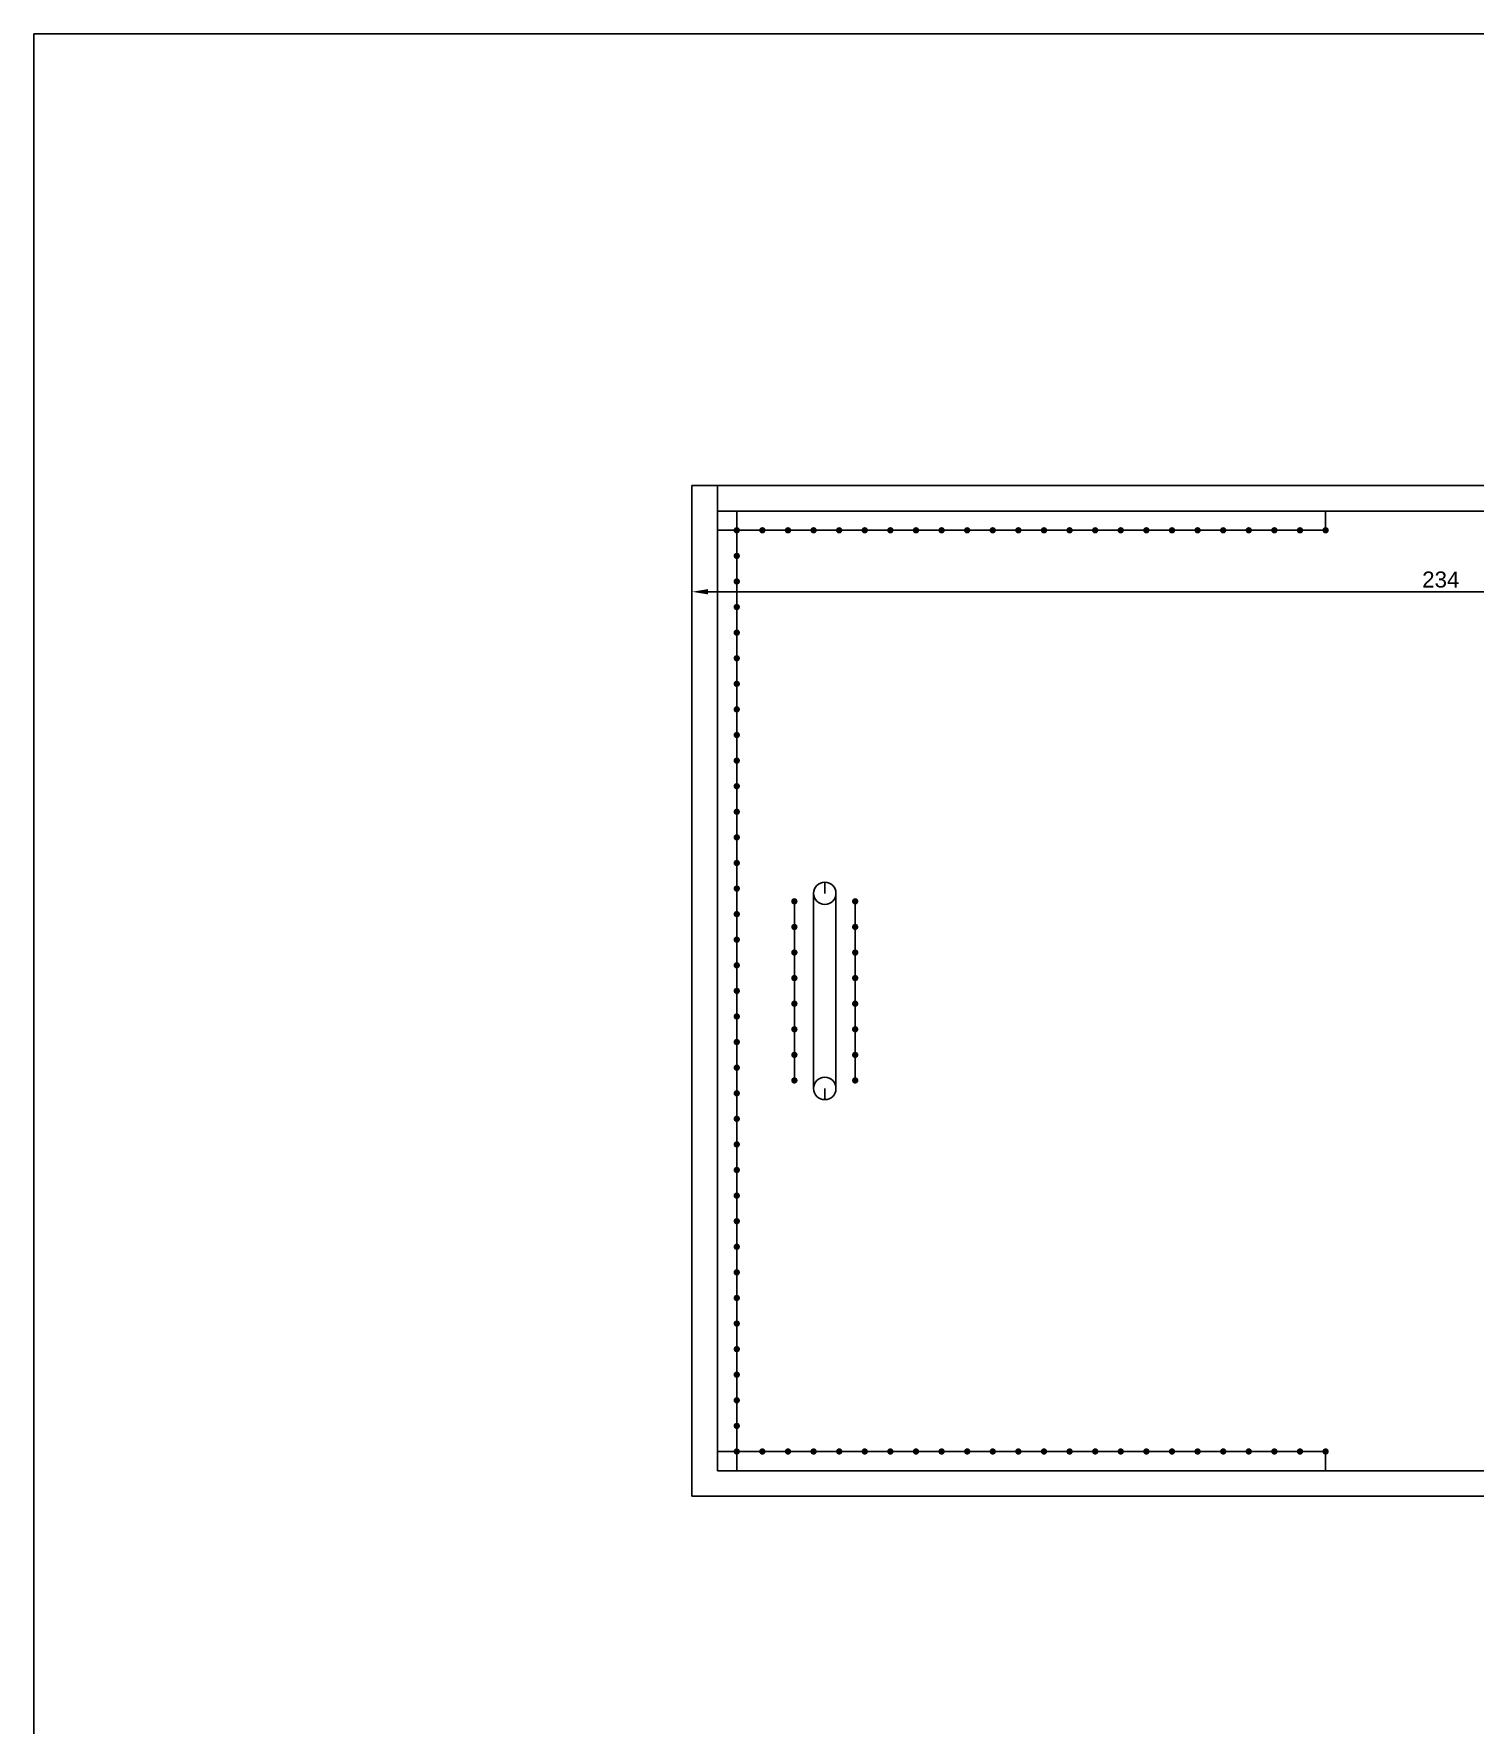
# Model space of a CAD drawing. Header units: millimetres. Extents: x 1335 to 6986, y 304 to 1543.
# Drawn here: x 5326.3 to 5551.5, y 1113.4 to 1377.8 of the extents above; entities that cross this region are included whole.
import ezdxf

# ---------------------------------------------------------------- set-up
doc = ezdxf.new("R2010")
doc.units = ezdxf.units.MM
doc.layers.add('Общий лист', color=7, linetype='Continuous')
doc.styles.get("Standard").update_dxf_attribs({"font": 'arial.ttf'})
doc.dimstyles.new('ISO-25', dxfattribs={"dimtxt": 2.5, "dimasz": 2.5, "dimexe": 1.25, "dimexo": 0.625, "dimtad": 1, "dimtxsty": 'Standard', "dimcen": 2.5, "dimadec": 0, "dimazin": 0, "dimtfac": 1, "dimtmove": 0, "dimatfit": 3, "dimfxl": 1, "dimarcsym": 0})

# ---------------------------------------------------------------- blocks, each defined once
blk = doc.blocks.new('*D103')
at = {"color": 0, "lineweight": -2, "transparency": 16777216}
for p, q in [((5429.15, 1306.58), (5429.15, 1289.35)), ((5663.15, 1306.58), (5663.15, 1289.35)), ((5431.65, 1290.6), (5660.65, 1290.6))]:
    blk.add_line(p, q, dxfattribs=at)
at = {"color": 0, "transparency": 16777216}
for points in [[(5431.65, 1291.02), (5431.65, 1290.19), (5429.15, 1290.6)], [(5660.65, 1291.02), (5660.65, 1290.19), (5663.15, 1290.6)]]:
    blk.add_solid(points, dxfattribs=at)
at = {"layer": 'Defpoints', "color": 0, "transparency": 16777216}
for p in [(5429.15, 1307.21), (5663.15, 1307.21), (5663.15, 1290.6)]:
    blk.add_point(p, dxfattribs=at)
at = {"color": 0, "transparency": 16777216, "insert": (5546.15, 1292.5), "char_height": 2.5, "attachment_point": 5}
blk.add_mtext('234', dxfattribs=at)

msp = doc.modelspace()

# ---------------------------------------------------------------- hatches: boundary and pattern name
h = msp.add_hatch(color=256)
h.dxf.hatch_style = 1
h.paths.add_polyline_path([(5436.649, 1300.209, 1), (5435.649, 1300.209, 1)])
h = msp.add_hatch(color=256)
h.dxf.hatch_style = 1
h.paths.add_polyline_path([(5435.649, 1300.209, -1), (5436.649, 1300.209, -1)])
h = msp.add_hatch(color=256)
h.dxf.hatch_style = 1
h.paths.add_polyline_path([(5440.649, 1300.209, 1), (5439.649, 1300.209, 1)])
h = msp.add_hatch(color=256)
h.dxf.hatch_style = 1
h.paths.add_polyline_path([(5439.649, 1300.209, -1), (5440.649, 1300.209, -1)])
h = msp.add_hatch(color=256)
h.dxf.hatch_style = 1
h.paths.add_polyline_path([(5444.649, 1300.209, 1), (5443.649, 1300.209, 1)])
h = msp.add_hatch(color=256)
h.dxf.hatch_style = 1
h.paths.add_polyline_path([(5443.649, 1300.209, -1), (5444.649, 1300.209, -1)])
h = msp.add_hatch(color=256)
h.dxf.hatch_style = 1
h.paths.add_polyline_path([(5448.649, 1300.209, 1), (5447.649, 1300.209, 1)])
h = msp.add_hatch(color=256)
h.dxf.hatch_style = 1
h.paths.add_polyline_path([(5447.649, 1300.209, -1), (5448.649, 1300.209, -1)])
h = msp.add_hatch(color=256)
h.dxf.hatch_style = 1
h.paths.add_polyline_path([(5452.649, 1300.209, 1), (5451.649, 1300.209, 1)])
h = msp.add_hatch(color=256)
h.dxf.hatch_style = 1
h.paths.add_polyline_path([(5451.649, 1300.209, -1), (5452.649, 1300.209, -1)])
h = msp.add_hatch(color=256)
h.dxf.hatch_style = 1
h.paths.add_polyline_path([(5456.649, 1300.209, 1), (5455.649, 1300.209, 1)])
h = msp.add_hatch(color=256)
h.dxf.hatch_style = 1
h.paths.add_polyline_path([(5455.649, 1300.209, -1), (5456.649, 1300.209, -1)])
h = msp.add_hatch(color=256)
h.dxf.hatch_style = 1
h.paths.add_polyline_path([(5460.649, 1300.209, 1), (5459.649, 1300.209, 1)])
h = msp.add_hatch(color=256)
h.dxf.hatch_style = 1
h.paths.add_polyline_path([(5459.649, 1300.209, -1), (5460.649, 1300.209, -1)])
h = msp.add_hatch(color=256)
h.dxf.hatch_style = 1
h.paths.add_polyline_path([(5464.649, 1300.209, 1), (5463.649, 1300.209, 1)])
h = msp.add_hatch(color=256)
h.dxf.hatch_style = 1
h.paths.add_polyline_path([(5463.649, 1300.209, -1), (5464.649, 1300.209, -1)])
h = msp.add_hatch(color=256)
h.dxf.hatch_style = 1
h.paths.add_polyline_path([(5468.649, 1300.209, 1), (5467.649, 1300.209, 1)])
h = msp.add_hatch(color=256)
h.dxf.hatch_style = 1
h.paths.add_polyline_path([(5467.649, 1300.209, -1), (5468.649, 1300.209, -1)])
h = msp.add_hatch(color=256)
h.dxf.hatch_style = 1
h.paths.add_polyline_path([(5472.649, 1300.209, 1), (5471.649, 1300.209, 1)])
h = msp.add_hatch(color=256)
h.dxf.hatch_style = 1
h.paths.add_polyline_path([(5471.649, 1300.209, -1), (5472.649, 1300.209, -1)])
h = msp.add_hatch(color=256)
h.dxf.hatch_style = 1
h.paths.add_polyline_path([(5476.649, 1300.209, 1), (5475.649, 1300.209, 1)])
h = msp.add_hatch(color=256)
h.dxf.hatch_style = 1
h.paths.add_polyline_path([(5475.649, 1300.209, -1), (5476.649, 1300.209, -1)])
h = msp.add_hatch(color=256)
h.dxf.hatch_style = 1
h.paths.add_polyline_path([(5480.649, 1300.209, 1), (5479.649, 1300.209, 1)])
h = msp.add_hatch(color=256)
h.dxf.hatch_style = 1
h.paths.add_polyline_path([(5479.649, 1300.209, -1), (5480.649, 1300.209, -1)])
h = msp.add_hatch(color=256)
h.dxf.hatch_style = 1
h.paths.add_polyline_path([(5484.649, 1300.209, 1), (5483.649, 1300.209, 1)])
h = msp.add_hatch(color=256)
h.dxf.hatch_style = 1
h.paths.add_polyline_path([(5483.649, 1300.209, -1), (5484.649, 1300.209, -1)])
h = msp.add_hatch(color=256)
h.dxf.hatch_style = 1
h.paths.add_polyline_path([(5488.649, 1300.209, 1), (5487.649, 1300.209, 1)])
h = msp.add_hatch(color=256)
h.dxf.hatch_style = 1
h.paths.add_polyline_path([(5487.649, 1300.209, -1), (5488.649, 1300.209, -1)])
h = msp.add_hatch(color=256)
h.dxf.hatch_style = 1
h.paths.add_polyline_path([(5492.649, 1300.209, 1), (5491.649, 1300.209, 1)])
h = msp.add_hatch(color=256)
h.dxf.hatch_style = 1
h.paths.add_polyline_path([(5491.649, 1300.209, -1), (5492.649, 1300.209, -1)])
h = msp.add_hatch(color=256)
h.dxf.hatch_style = 1
h.paths.add_polyline_path([(5496.649, 1300.209, 1), (5495.649, 1300.209, 1)])
h = msp.add_hatch(color=256)
h.dxf.hatch_style = 1
h.paths.add_polyline_path([(5495.649, 1300.209, -1), (5496.649, 1300.209, -1)])
h = msp.add_hatch(color=256)
h.dxf.hatch_style = 1
h.paths.add_polyline_path([(5500.649, 1300.209, 1), (5499.649, 1300.209, 1)])
h = msp.add_hatch(color=256)
h.dxf.hatch_style = 1
h.paths.add_polyline_path([(5499.649, 1300.209, -1), (5500.649, 1300.209, -1)])
h = msp.add_hatch(color=256)
h.dxf.hatch_style = 1
h.paths.add_polyline_path([(5504.649, 1300.209, 1), (5503.649, 1300.209, 1)])
h = msp.add_hatch(color=256)
h.dxf.hatch_style = 1
h.paths.add_polyline_path([(5503.649, 1300.209, -1), (5504.649, 1300.209, -1)])
h = msp.add_hatch(color=256)
h.dxf.hatch_style = 1
h.paths.add_polyline_path([(5508.649, 1300.209, 1), (5507.649, 1300.209, 1)])
h = msp.add_hatch(color=256)
h.dxf.hatch_style = 1
h.paths.add_polyline_path([(5507.649, 1300.209, -1), (5508.649, 1300.209, -1)])
h = msp.add_hatch(color=256)
h.dxf.hatch_style = 1
h.paths.add_polyline_path([(5512.649, 1300.209, 1), (5511.649, 1300.209, 1)])
h = msp.add_hatch(color=256)
h.dxf.hatch_style = 1
h.paths.add_polyline_path([(5511.649, 1300.209, -1), (5512.649, 1300.209, -1)])
h = msp.add_hatch(color=256)
h.dxf.hatch_style = 1
h.paths.add_polyline_path([(5516.649, 1300.209, 1), (5515.649, 1300.209, 1)])
h = msp.add_hatch(color=256)
h.dxf.hatch_style = 1
h.paths.add_polyline_path([(5520.649, 1300.209, 1), (5519.649, 1300.209, 1)])
h = msp.add_hatch(color=256)
h.dxf.hatch_style = 1
h.paths.add_polyline_path([(5524.649, 1300.209, 1), (5523.649, 1300.209, 1)])
h = msp.add_hatch(color=256)
h.dxf.hatch_style = 1
h.paths.add_polyline_path([(5528.649, 1300.209, 1), (5527.649, 1300.209, 1)])
h = msp.add_hatch(color=256)
h.dxf.hatch_style = 1
h.paths.add_polyline_path([(5436.649, 1296.209, 1), (5435.649, 1296.209, 1)])
h = msp.add_hatch(color=256)
h.dxf.hatch_style = 1
h.paths.add_polyline_path([(5435.649, 1296.209, -1), (5436.649, 1296.209, -1)])
h = msp.add_hatch(color=256)
h.dxf.hatch_style = 1
h.paths.add_polyline_path([(5436.649, 1292.209, 1), (5435.649, 1292.209, 1)])
h = msp.add_hatch(color=256)
h.dxf.hatch_style = 1
h.paths.add_polyline_path([(5435.649, 1292.209, -1), (5436.649, 1292.209, -1)])
h = msp.add_hatch(color=256)
h.dxf.hatch_style = 1
h.paths.add_polyline_path([(5436.649, 1288.209, 1), (5435.649, 1288.209, 1)])
h = msp.add_hatch(color=256)
h.dxf.hatch_style = 1
h.paths.add_polyline_path([(5435.649, 1288.209, -1), (5436.649, 1288.209, -1)])
h = msp.add_hatch(color=256)
h.dxf.hatch_style = 1
h.paths.add_polyline_path([(5436.649, 1284.209, 1), (5435.649, 1284.209, 1)])
h = msp.add_hatch(color=256)
h.dxf.hatch_style = 1
h.paths.add_polyline_path([(5435.649, 1284.209, -1), (5436.649, 1284.209, -1)])
h = msp.add_hatch(color=256)
h.dxf.hatch_style = 1
h.paths.add_polyline_path([(5436.649, 1280.209, 1), (5435.649, 1280.209, 1)])
h = msp.add_hatch(color=256)
h.dxf.hatch_style = 1
h.paths.add_polyline_path([(5435.649, 1280.209, -1), (5436.649, 1280.209, -1)])
h = msp.add_hatch(color=256)
h.dxf.hatch_style = 1
h.paths.add_polyline_path([(5436.649, 1276.209, 1), (5435.649, 1276.209, 1)])
h = msp.add_hatch(color=256)
h.dxf.hatch_style = 1
h.paths.add_polyline_path([(5435.649, 1276.209, -1), (5436.649, 1276.209, -1)])
h = msp.add_hatch(color=256)
h.dxf.hatch_style = 1
h.paths.add_polyline_path([(5436.649, 1272.209, 1), (5435.649, 1272.209, 1)])
h = msp.add_hatch(color=256)
h.dxf.hatch_style = 1
h.paths.add_polyline_path([(5435.649, 1272.209, -1), (5436.649, 1272.209, -1)])
h = msp.add_hatch(color=256)
h.dxf.hatch_style = 1
h.paths.add_polyline_path([(5436.649, 1268.209, 1), (5435.649, 1268.209, 1)])
h = msp.add_hatch(color=256)
h.dxf.hatch_style = 1
h.paths.add_polyline_path([(5435.649, 1268.209, -1), (5436.649, 1268.209, -1)])
h = msp.add_hatch(color=256)
h.dxf.hatch_style = 1
h.paths.add_polyline_path([(5436.649, 1264.209, 1), (5435.649, 1264.209, 1)])
h = msp.add_hatch(color=256)
h.dxf.hatch_style = 1
h.paths.add_polyline_path([(5435.649, 1264.209, -1), (5436.649, 1264.209, -1)])
h = msp.add_hatch(color=256)
h.dxf.hatch_style = 1
h.paths.add_polyline_path([(5436.649, 1260.209, 1), (5435.649, 1260.209, 1)])
h = msp.add_hatch(color=256)
h.dxf.hatch_style = 1
h.paths.add_polyline_path([(5435.649, 1260.209, -1), (5436.649, 1260.209, -1)])
h = msp.add_hatch(color=256)
h.dxf.hatch_style = 1
h.paths.add_polyline_path([(5436.649, 1256.209, 1), (5435.649, 1256.209, 1)])
h = msp.add_hatch(color=256)
h.dxf.hatch_style = 1
h.paths.add_polyline_path([(5435.649, 1256.209, -1), (5436.649, 1256.209, -1)])
h = msp.add_hatch(color=256)
h.dxf.hatch_style = 1
h.paths.add_polyline_path([(5436.649, 1252.209, 1), (5435.649, 1252.209, 1)])
h = msp.add_hatch(color=256)
h.dxf.hatch_style = 1
h.paths.add_polyline_path([(5435.649, 1252.209, -1), (5436.649, 1252.209, -1)])
h = msp.add_hatch(color=256)
h.dxf.hatch_style = 1
h.paths.add_polyline_path([(5436.649, 1248.209, 1), (5435.649, 1248.209, 1)])
h = msp.add_hatch(color=256)
h.dxf.hatch_style = 1
h.paths.add_polyline_path([(5435.649, 1248.209, -1), (5436.649, 1248.209, -1)])
h = msp.add_hatch(color=256)
h.dxf.hatch_style = 1
h.paths.add_polyline_path([(5436.649, 1244.209, 1), (5435.649, 1244.209, 1)])
h = msp.add_hatch(color=256)
h.dxf.hatch_style = 1
h.paths.add_polyline_path([(5435.649, 1244.209, -1), (5436.649, 1244.209, -1)])
h = msp.add_hatch(color=256)
h.dxf.hatch_style = 1
h.paths.add_polyline_path([(5444.649, 1242.209, -1), (5445.649, 1242.209, -1)])
h = msp.add_hatch(color=256)
h.dxf.hatch_style = 1
h.paths.add_polyline_path([(5444.649, 1242.209, -1), (5445.649, 1242.209, -1)])
h = msp.add_hatch(color=256)
h.dxf.hatch_style = 1
h.paths.add_polyline_path([(5454.149, 1242.209, -1), (5455.149, 1242.209, -1)])
h = msp.add_hatch(color=256)
h.dxf.hatch_style = 1
h.paths.add_polyline_path([(5436.649, 1240.209, 1), (5435.649, 1240.209, 1)])
h = msp.add_hatch(color=256)
h.dxf.hatch_style = 1
h.paths.add_polyline_path([(5435.649, 1240.209, -1), (5436.649, 1240.209, -1)])
h = msp.add_hatch(color=256)
h.dxf.hatch_style = 1
h.paths.add_polyline_path([(5444.649, 1238.209, -1), (5445.649, 1238.209, -1)])
h = msp.add_hatch(color=256)
h.dxf.hatch_style = 1
h.paths.add_polyline_path([(5454.149, 1238.209, -1), (5455.149, 1238.209, -1)])
h = msp.add_hatch(color=256)
h.dxf.hatch_style = 1
h.paths.add_polyline_path([(5436.649, 1236.209, 1), (5435.649, 1236.209, 1)])
h = msp.add_hatch(color=256)
h.dxf.hatch_style = 1
h.paths.add_polyline_path([(5435.649, 1236.209, -1), (5436.649, 1236.209, -1)])
h = msp.add_hatch(color=256)
h.dxf.hatch_style = 1
h.paths.add_polyline_path([(5436.649, 1232.209, 1), (5435.649, 1232.209, 1)])
h = msp.add_hatch(color=256)
h.dxf.hatch_style = 1
h.paths.add_polyline_path([(5435.649, 1232.209, -1), (5436.649, 1232.209, -1)])
h = msp.add_hatch(color=256)
h.dxf.hatch_style = 1
h.paths.add_polyline_path([(5444.649, 1234.209, -1), (5445.649, 1234.209, -1)])
h = msp.add_hatch(color=256)
h.dxf.hatch_style = 1
h.paths.add_polyline_path([(5454.149, 1234.209, -1), (5455.149, 1234.209, -1)])
h = msp.add_hatch(color=256)
h.dxf.hatch_style = 1
h.paths.add_polyline_path([(5444.649, 1230.209, -1), (5445.649, 1230.209, -1)])
h = msp.add_hatch(color=256)
h.dxf.hatch_style = 1
h.paths.add_polyline_path([(5454.149, 1230.209, -1), (5455.149, 1230.209, -1)])
h = msp.add_hatch(color=256)
h.dxf.hatch_style = 1
h.paths.add_polyline_path([(5436.649, 1228.209, 1), (5435.649, 1228.209, 1)])
h = msp.add_hatch(color=256)
h.dxf.hatch_style = 1
h.paths.add_polyline_path([(5435.649, 1228.209, -1), (5436.649, 1228.209, -1)])
h = msp.add_hatch(color=256)
h.dxf.hatch_style = 1
h.paths.add_polyline_path([(5436.649, 1224.209, 1), (5435.649, 1224.209, 1)])
h = msp.add_hatch(color=256)
h.dxf.hatch_style = 1
h.paths.add_polyline_path([(5435.649, 1224.209, -1), (5436.649, 1224.209, -1)])
h = msp.add_hatch(color=256)
h.dxf.hatch_style = 1
h.paths.add_polyline_path([(5444.649, 1226.209, -1), (5445.649, 1226.209, -1)])
h = msp.add_hatch(color=256)
h.dxf.hatch_style = 1
h.paths.add_polyline_path([(5454.149, 1226.209, -1), (5455.149, 1226.209, -1)])
h = msp.add_hatch(color=256)
h.dxf.hatch_style = 1
h.paths.add_polyline_path([(5444.649, 1222.209, -1), (5445.649, 1222.209, -1)])
h = msp.add_hatch(color=256)
h.dxf.hatch_style = 1
h.paths.add_polyline_path([(5454.149, 1222.209, -1), (5455.149, 1222.209, -1)])
h = msp.add_hatch(color=256)
h.dxf.hatch_style = 1
h.paths.add_polyline_path([(5436.649, 1220.209, 1), (5435.649, 1220.209, 1)])
h = msp.add_hatch(color=256)
h.dxf.hatch_style = 1
h.paths.add_polyline_path([(5435.649, 1220.209, -1), (5436.649, 1220.209, -1)])
h = msp.add_hatch(color=256)
h.dxf.hatch_style = 1
h.paths.add_polyline_path([(5436.649, 1216.209, 1), (5435.649, 1216.209, 1)])
h = msp.add_hatch(color=256)
h.dxf.hatch_style = 1
h.paths.add_polyline_path([(5435.649, 1216.209, -1), (5436.649, 1216.209, -1)])
h = msp.add_hatch(color=256)
h.dxf.hatch_style = 1
h.paths.add_polyline_path([(5444.649, 1218.209, -1), (5445.649, 1218.209, -1)])
h = msp.add_hatch(color=256)
h.dxf.hatch_style = 1
h.paths.add_polyline_path([(5454.149, 1218.209, -1), (5455.149, 1218.209, -1)])
h = msp.add_hatch(color=256)
h.dxf.hatch_style = 1
h.paths.add_polyline_path([(5444.649, 1214.209, -1), (5445.649, 1214.209, -1)])
h = msp.add_hatch(color=256)
h.dxf.hatch_style = 1
h.paths.add_polyline_path([(5454.149, 1214.209, -1), (5455.149, 1214.209, -1)])
h = msp.add_hatch(color=256)
h.dxf.hatch_style = 1
h.paths.add_polyline_path([(5436.649, 1212.209, 1), (5435.649, 1212.209, 1)])
h = msp.add_hatch(color=256)
h.dxf.hatch_style = 1
h.paths.add_polyline_path([(5435.649, 1212.209, -1), (5436.649, 1212.209, -1)])
h = msp.add_hatch(color=256)
h.dxf.hatch_style = 1
h.paths.add_polyline_path([(5436.649, 1208.209, 1), (5435.649, 1208.209, 1)])
h = msp.add_hatch(color=256)
h.dxf.hatch_style = 1
h.paths.add_polyline_path([(5435.649, 1208.209, -1), (5436.649, 1208.209, -1)])
h = msp.add_hatch(color=256)
h.dxf.hatch_style = 1
h.paths.add_polyline_path([(5436.649, 1204.209, 1), (5435.649, 1204.209, 1)])
h = msp.add_hatch(color=256)
h.dxf.hatch_style = 1
h.paths.add_polyline_path([(5435.649, 1204.209, -1), (5436.649, 1204.209, -1)])
h = msp.add_hatch(color=256)
h.dxf.hatch_style = 1
h.paths.add_polyline_path([(5436.649, 1200.209, 1), (5435.649, 1200.209, 1)])
h = msp.add_hatch(color=256)
h.dxf.hatch_style = 1
h.paths.add_polyline_path([(5435.649, 1200.209, -1), (5436.649, 1200.209, -1)])
h = msp.add_hatch(color=256)
h.dxf.hatch_style = 1
h.paths.add_polyline_path([(5436.649, 1196.209, 1), (5435.649, 1196.209, 1)])
h = msp.add_hatch(color=256)
h.dxf.hatch_style = 1
h.paths.add_polyline_path([(5435.649, 1196.209, -1), (5436.649, 1196.209, -1)])
h = msp.add_hatch(color=256)
h.dxf.hatch_style = 1
h.paths.add_polyline_path([(5436.649, 1192.209, 1), (5435.649, 1192.209, 1)])
h = msp.add_hatch(color=256)
h.dxf.hatch_style = 1
h.paths.add_polyline_path([(5435.649, 1192.209, -1), (5436.649, 1192.209, -1)])
h = msp.add_hatch(color=256)
h.dxf.hatch_style = 1
h.paths.add_polyline_path([(5436.649, 1188.209, 1), (5435.649, 1188.209, 1)])
h = msp.add_hatch(color=256)
h.dxf.hatch_style = 1
h.paths.add_polyline_path([(5435.649, 1188.209, -1), (5436.649, 1188.209, -1)])
h = msp.add_hatch(color=256)
h.dxf.hatch_style = 1
h.paths.add_polyline_path([(5436.649, 1184.209, 1), (5435.649, 1184.209, 1)])
h = msp.add_hatch(color=256)
h.dxf.hatch_style = 1
h.paths.add_polyline_path([(5435.649, 1184.209, -1), (5436.649, 1184.209, -1)])
h = msp.add_hatch(color=256)
h.dxf.hatch_style = 1
h.paths.add_polyline_path([(5436.649, 1180.209, 1), (5435.649, 1180.209, 1)])
h = msp.add_hatch(color=256)
h.dxf.hatch_style = 1
h.paths.add_polyline_path([(5435.649, 1180.209, -1), (5436.649, 1180.209, -1)])
h = msp.add_hatch(color=256)
h.dxf.hatch_style = 1
h.paths.add_polyline_path([(5436.649, 1176.209, 1), (5435.649, 1176.209, 1)])
h = msp.add_hatch(color=256)
h.dxf.hatch_style = 1
h.paths.add_polyline_path([(5435.649, 1176.209, -1), (5436.649, 1176.209, -1)])
h = msp.add_hatch(color=256)
h.dxf.hatch_style = 1
h.paths.add_polyline_path([(5436.649, 1172.209, 1), (5435.649, 1172.209, 1)])
h = msp.add_hatch(color=256)
h.dxf.hatch_style = 1
h.paths.add_polyline_path([(5435.649, 1172.209, -1), (5436.649, 1172.209, -1)])
h = msp.add_hatch(color=256)
h.dxf.hatch_style = 1
h.paths.add_polyline_path([(5436.649, 1168.209, 1), (5435.649, 1168.209, 1)])
h = msp.add_hatch(color=256)
h.dxf.hatch_style = 1
h.paths.add_polyline_path([(5435.649, 1168.209, -1), (5436.649, 1168.209, -1)])
h = msp.add_hatch(color=256)
h.dxf.hatch_style = 1
h.paths.add_polyline_path([(5436.649, 1164.209, 1), (5435.649, 1164.209, 1)])
h = msp.add_hatch(color=256)
h.dxf.hatch_style = 1
h.paths.add_polyline_path([(5435.649, 1164.209, -1), (5436.649, 1164.209, -1)])
h = msp.add_hatch(color=256)
h.dxf.hatch_style = 1
h.paths.add_polyline_path([(5436.649, 1160.209, 1), (5435.649, 1160.209, 1)])
h = msp.add_hatch(color=256)
h.dxf.hatch_style = 1
h.paths.add_polyline_path([(5435.649, 1160.209, -1), (5436.649, 1160.209, -1)])
h = msp.add_hatch(color=256)
h.dxf.hatch_style = 1
h.paths.add_polyline_path([(5436.649, 1156.209, 1), (5435.649, 1156.209, 1)])
h = msp.add_hatch(color=256)
h.dxf.hatch_style = 1
h.paths.add_polyline_path([(5435.649, 1156.209, -1), (5436.649, 1156.209, -1)])
h = msp.add_hatch(color=256)
h.dxf.hatch_style = 1
h.paths.add_polyline_path([(5440.649, 1156.209, 1), (5439.649, 1156.209, 1)])
h = msp.add_hatch(color=256)
h.dxf.hatch_style = 1
h.paths.add_polyline_path([(5439.649, 1156.209, -1), (5440.649, 1156.209, -1)])
h = msp.add_hatch(color=256)
h.dxf.hatch_style = 1
h.paths.add_polyline_path([(5444.649, 1156.209, 1), (5443.649, 1156.209, 1)])
h = msp.add_hatch(color=256)
h.dxf.hatch_style = 1
h.paths.add_polyline_path([(5443.649, 1156.209, -1), (5444.649, 1156.209, -1)])
h = msp.add_hatch(color=256)
h.dxf.hatch_style = 1
h.paths.add_polyline_path([(5448.649, 1156.209, 1), (5447.649, 1156.209, 1)])
h = msp.add_hatch(color=256)
h.dxf.hatch_style = 1
h.paths.add_polyline_path([(5447.649, 1156.209, -1), (5448.649, 1156.209, -1)])
h = msp.add_hatch(color=256)
h.dxf.hatch_style = 1
h.paths.add_polyline_path([(5452.649, 1156.209, 1), (5451.649, 1156.209, 1)])
h = msp.add_hatch(color=256)
h.dxf.hatch_style = 1
h.paths.add_polyline_path([(5451.649, 1156.209, -1), (5452.649, 1156.209, -1)])
h = msp.add_hatch(color=256)
h.dxf.hatch_style = 1
h.paths.add_polyline_path([(5456.649, 1156.209, 1), (5455.649, 1156.209, 1)])
h = msp.add_hatch(color=256)
h.dxf.hatch_style = 1
h.paths.add_polyline_path([(5455.649, 1156.209, -1), (5456.649, 1156.209, -1)])
h = msp.add_hatch(color=256)
h.dxf.hatch_style = 1
h.paths.add_polyline_path([(5460.649, 1156.209, 1), (5459.649, 1156.209, 1)])
h = msp.add_hatch(color=256)
h.dxf.hatch_style = 1
h.paths.add_polyline_path([(5459.649, 1156.209, -1), (5460.649, 1156.209, -1)])
h = msp.add_hatch(color=256)
h.dxf.hatch_style = 1
h.paths.add_polyline_path([(5464.649, 1156.209, 1), (5463.649, 1156.209, 1)])
h = msp.add_hatch(color=256)
h.dxf.hatch_style = 1
h.paths.add_polyline_path([(5463.649, 1156.209, -1), (5464.649, 1156.209, -1)])
h = msp.add_hatch(color=256)
h.dxf.hatch_style = 1
h.paths.add_polyline_path([(5468.649, 1156.209, 1), (5467.649, 1156.209, 1)])
h = msp.add_hatch(color=256)
h.dxf.hatch_style = 1
h.paths.add_polyline_path([(5467.649, 1156.209, -1), (5468.649, 1156.209, -1)])
h = msp.add_hatch(color=256)
h.dxf.hatch_style = 1
h.paths.add_polyline_path([(5472.649, 1156.209, 1), (5471.649, 1156.209, 1)])
h = msp.add_hatch(color=256)
h.dxf.hatch_style = 1
h.paths.add_polyline_path([(5471.649, 1156.209, -1), (5472.649, 1156.209, -1)])
h = msp.add_hatch(color=256)
h.dxf.hatch_style = 1
h.paths.add_polyline_path([(5476.649, 1156.209, 1), (5475.649, 1156.209, 1)])
h = msp.add_hatch(color=256)
h.dxf.hatch_style = 1
h.paths.add_polyline_path([(5475.649, 1156.209, -1), (5476.649, 1156.209, -1)])
h = msp.add_hatch(color=256)
h.dxf.hatch_style = 1
h.paths.add_polyline_path([(5480.649, 1156.209, 1), (5479.649, 1156.209, 1)])
h = msp.add_hatch(color=256)
h.dxf.hatch_style = 1
h.paths.add_polyline_path([(5479.649, 1156.209, -1), (5480.649, 1156.209, -1)])
h = msp.add_hatch(color=256)
h.dxf.hatch_style = 1
h.paths.add_polyline_path([(5484.649, 1156.209, 1), (5483.649, 1156.209, 1)])
h = msp.add_hatch(color=256)
h.dxf.hatch_style = 1
h.paths.add_polyline_path([(5483.649, 1156.209, -1), (5484.649, 1156.209, -1)])
h = msp.add_hatch(color=256)
h.dxf.hatch_style = 1
h.paths.add_polyline_path([(5488.649, 1156.209, 1), (5487.649, 1156.209, 1)])
h = msp.add_hatch(color=256)
h.dxf.hatch_style = 1
h.paths.add_polyline_path([(5487.649, 1156.209, -1), (5488.649, 1156.209, -1)])
h = msp.add_hatch(color=256)
h.dxf.hatch_style = 1
h.paths.add_polyline_path([(5492.649, 1156.209, 1), (5491.649, 1156.209, 1)])
h = msp.add_hatch(color=256)
h.dxf.hatch_style = 1
h.paths.add_polyline_path([(5491.649, 1156.209, -1), (5492.649, 1156.209, -1)])
h = msp.add_hatch(color=256)
h.dxf.hatch_style = 1
h.paths.add_polyline_path([(5496.649, 1156.209, 1), (5495.649, 1156.209, 1)])
h = msp.add_hatch(color=256)
h.dxf.hatch_style = 1
h.paths.add_polyline_path([(5495.649, 1156.209, -1), (5496.649, 1156.209, -1)])
h = msp.add_hatch(color=256)
h.dxf.hatch_style = 1
h.paths.add_polyline_path([(5500.649, 1156.209, 1), (5499.649, 1156.209, 1)])
h = msp.add_hatch(color=256)
h.dxf.hatch_style = 1
h.paths.add_polyline_path([(5499.649, 1156.209, -1), (5500.649, 1156.209, -1)])
h = msp.add_hatch(color=256)
h.dxf.hatch_style = 1
h.paths.add_polyline_path([(5504.649, 1156.209, 1), (5503.649, 1156.209, 1)])
h = msp.add_hatch(color=256)
h.dxf.hatch_style = 1
h.paths.add_polyline_path([(5503.649, 1156.209, -1), (5504.649, 1156.209, -1)])
h = msp.add_hatch(color=256)
h.dxf.hatch_style = 1
h.paths.add_polyline_path([(5508.649, 1156.209, 1), (5507.649, 1156.209, 1)])
h = msp.add_hatch(color=256)
h.dxf.hatch_style = 1
h.paths.add_polyline_path([(5507.649, 1156.209, -1), (5508.649, 1156.209, -1)])
h = msp.add_hatch(color=256)
h.dxf.hatch_style = 1
h.paths.add_polyline_path([(5512.649, 1156.209, 1), (5511.649, 1156.209, 1)])
h = msp.add_hatch(color=256)
h.dxf.hatch_style = 1
h.paths.add_polyline_path([(5511.649, 1156.209, -1), (5512.649, 1156.209, -1)])
h = msp.add_hatch(color=256)
h.dxf.hatch_style = 1
h.paths.add_polyline_path([(5516.649, 1156.209, 1), (5515.649, 1156.209, 1)])
h = msp.add_hatch(color=256)
h.dxf.hatch_style = 1
h.paths.add_polyline_path([(5520.649, 1156.209, 1), (5519.649, 1156.209, 1)])
h = msp.add_hatch(color=256)
h.dxf.hatch_style = 1
h.paths.add_polyline_path([(5524.649, 1156.209, 1), (5523.649, 1156.209, 1)])
h = msp.add_hatch(color=256)
h.dxf.hatch_style = 1
h.paths.add_polyline_path([(5528.649, 1156.209, 1), (5527.649, 1156.209, 1)])

# ---------------------------------------------------------------- linework, layer by layer
for p, q in [((5429.149, 1149.209), (5429.149, 1307.209)), ((5429.149, 1307.209), (5663.149, 1307.209)), ((5433.149, 1303.209), (5433.149, 1307.209)), ((5433.149, 1307.209), (5663.149, 1307.209)), ((5433.149, 1303.209), (5433.149, 1153.209)), ((5536.149, 1303.209), (5433.149, 1303.209)), ((5433.149, 1300.209), (5433.149, 1303.209)), ((5433.149, 1303.209), (5436.149, 1303.209)), ((5433.149, 1153.209), (5433.149, 1303.209)), ((5433.149, 1303.209), (5512.149, 1303.209)), ((5433.149, 1300.209), (5433.149, 1303.209)), ((5433.149, 1303.209), (5436.149, 1303.209)), ((5528.149, 1303.209), (5433.149, 1303.209)), ((5436.149, 1303.209), (5436.149, 1153.209)), ((5436.149, 1303.209), (5436.149, 1153.209)), ((5536.149, 1303.209), (5528.149, 1303.209)), ((5528.149, 1303.209), (5528.149, 1300.209)), ((5528.149, 1300.209), (5528.149, 1303.209)), ((5556.149, 1303.209), (5536.149, 1303.209)), ((5512.149, 1300.209), (5433.149, 1300.209)), ((5528.149, 1300.209), (5433.149, 1300.209)), ((5433.149, 1208.209), (5433.149, 1248.209)), ((5433.149, 1212.209), (5433.149, 1244.209)), ((5448.149, 1243.459), (5448.149, 1212.959)), ((5449.899, 1245.209), (5449.899, 1243.459)), ((5451.649, 1212.959), (5451.649, 1243.459)), ((5445.149, 1242.209), (5445.149, 1214.209)), ((5454.649, 1214.209), (5454.649, 1242.209)), ((5433.149, 1153.209), (5433.149, 1228.209)), ((5433.149, 1228.209), (5433.149, 1208.209)), ((5433.149, 1208.209), (5433.149, 1212.209)), ((5449.899, 1211.209), (5449.899, 1212.959)), ((5433.149, 1153.209), (5433.149, 1156.209)), ((5433.149, 1153.209), (5433.149, 1156.209)), ((5528.149, 1156.209), (5433.149, 1156.209)), ((5528.149, 1153.209), (5528.149, 1156.209)), ((5528.149, 1156.209), (5528.149, 1153.209)), ((5433.149, 1153.209), (5536.149, 1153.209)), ((5436.149, 1153.209), (5433.149, 1153.209)), ((5512.149, 1153.209), (5433.149, 1153.209)), ((5436.149, 1153.209), (5433.149, 1153.209)), ((5528.149, 1153.209), (5433.149, 1153.209)), ((5436.149, 1153.209), (5439.149, 1153.209)), ((5536.149, 1153.209), (5528.149, 1153.209)), ((5536.149, 1153.209), (5533.149, 1153.209)), ((5556.149, 1153.209), (5536.149, 1153.209)), ((5663.149, 1149.209), (5429.149, 1149.209))]:
    msp.add_line(p, q)
for centre in [(5449.899, 1243.459), (5449.899, 1212.959)]:
    msp.add_circle(centre, 1.75)
for start, end in [(0, 180), (180, 0)]:
    msp.add_arc((5449.899, 1243.459), 1.75, start, end)
at = {"layer": 'Общий лист', "color": 2}
msp.add_lwpolyline([(5326.319, 1377.818), (6986.189, 1377.818), (6986.189, 303.806), (5326.319, 303.806)], close=True, dxfattribs=at)

# ---------------------------------------------------------------- dimensions: what is measured, and where the dimension line sits
at = {"color": 3}
dim = msp.add_linear_dim(base=(5663.149, 1290.602), p1=(5429.149, 1307.209), p2=(5663.149, 1307.209), dimstyle='ISO-25', dxfattribs=at)
dim.commit()
dim.dimension.update_dxf_attribs({"geometry": '*D103', "text_midpoint": (5546.149, 1290.602), "dimtype": 160})

doc.saveas('drawing.dxf')
